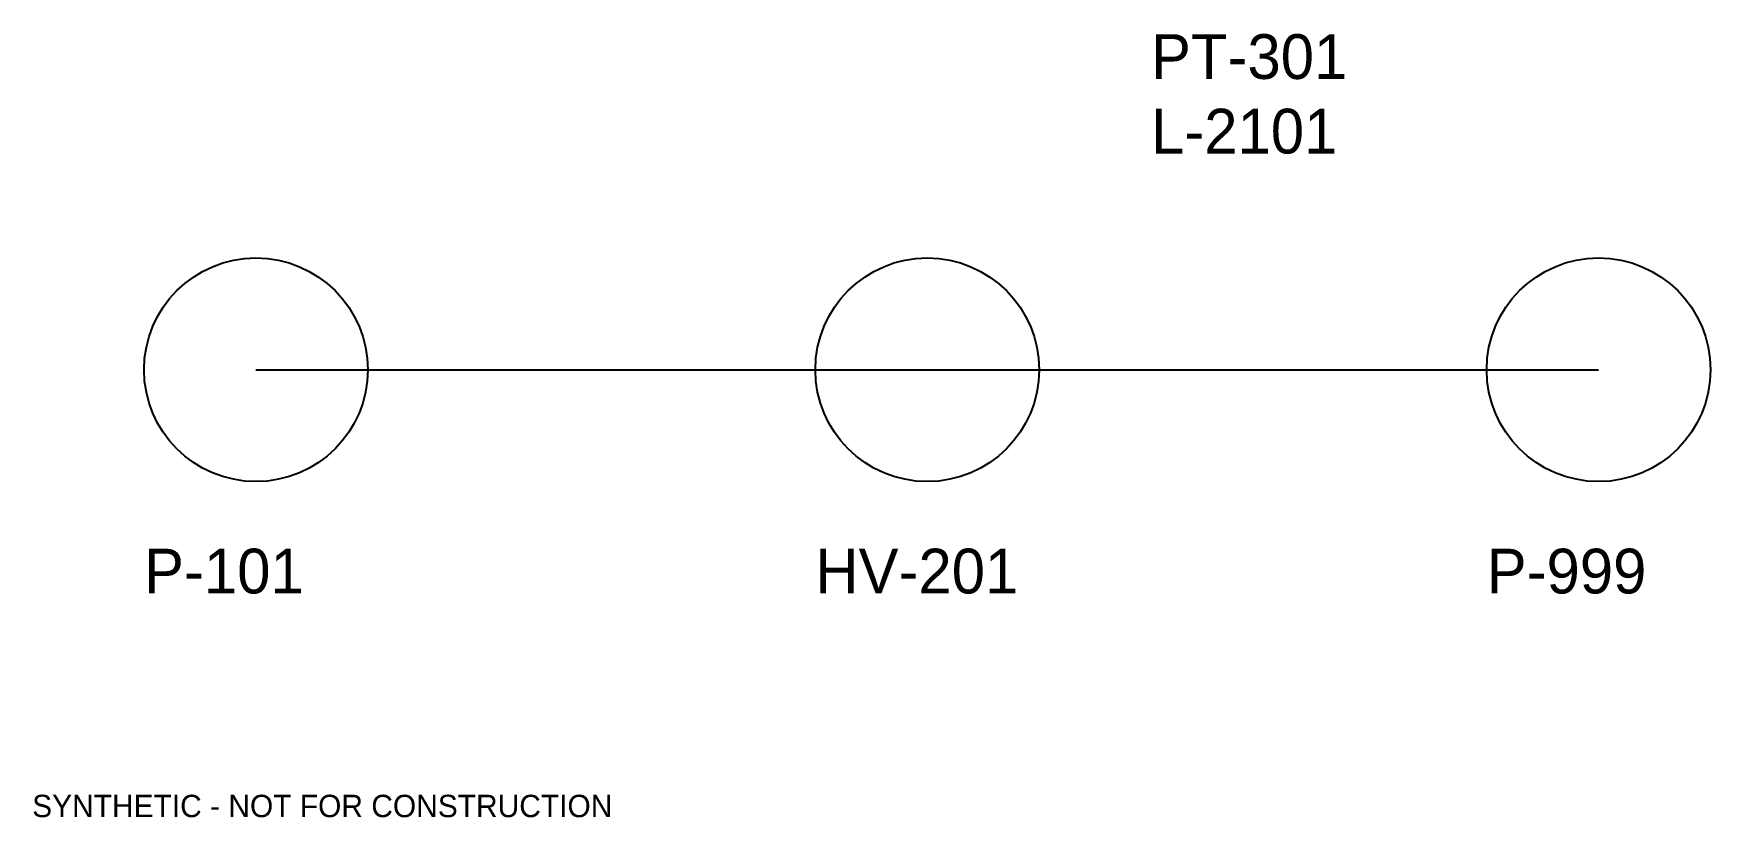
# Model space of a CAD drawing. Header units: metres. Extents: x -9.9 to 65, y -20 to 15.
import ezdxf

# ---------------------------------------------------------------- set-up
doc = ezdxf.new("R2010")
doc.units = ezdxf.units.M
doc.layers.add('EQUIPMENT_TAGS', color=7, linetype='Continuous')

msp = doc.modelspace()

# ---------------------------------------------------------------- linework, layer by layer
msp.add_line((0, 0), (60, 0))
for centre in [(0, 0), (30, 0), (60, 0)]:
    msp.add_circle(centre, 5)

# ---------------------------------------------------------------- texts
msp.add_text('SYNTHETIC - NOT FOR CONSTRUCTION', height=1).set_placement((-10, -20))
at = {"insert": (40, 15), "char_height": 2, "attachment_point": 1}
msp.add_mtext('PT-301\\PL-2101', dxfattribs=at)
at = {"layer": 'EQUIPMENT_TAGS'}
for s, p in [('P-101', (-5, -10)), ('HV-201', (25, -10)), ('P-999', (55, -10))]:
    msp.add_text(s, height=2, dxfattribs=at).set_placement(p)

doc.saveas('drawing.dxf')
